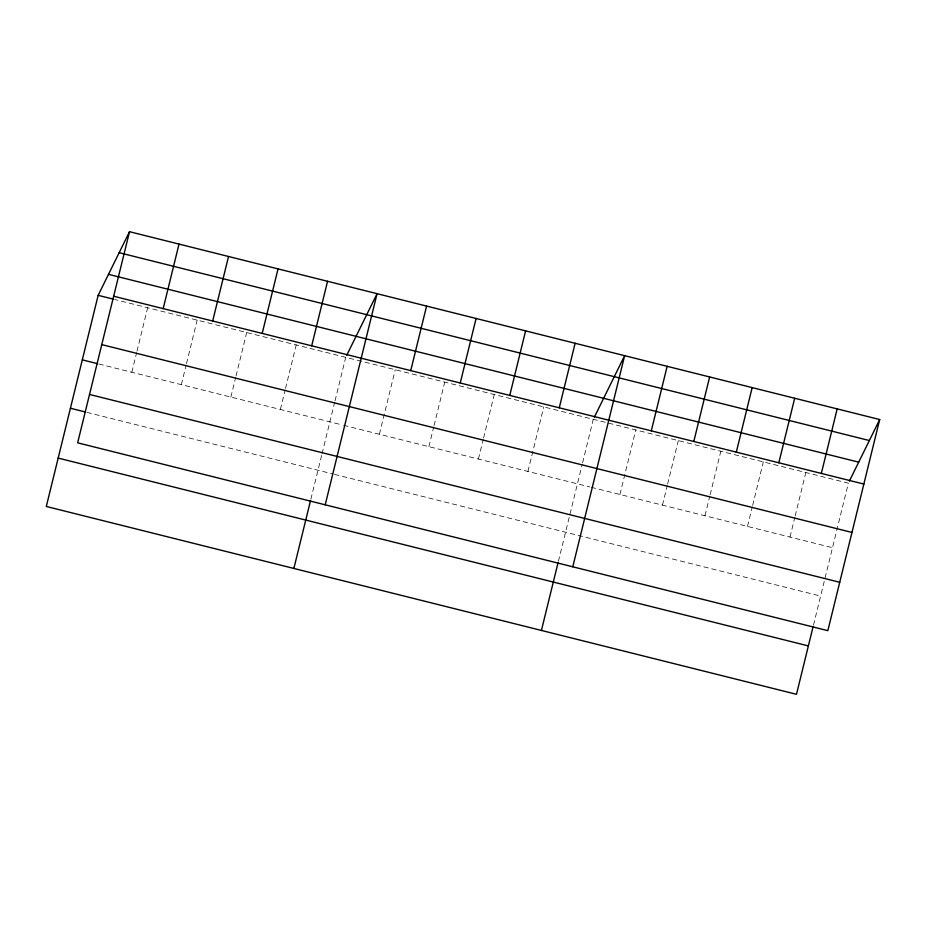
<?xml version="1.0" encoding="UTF-8"?>
<svg xmlns="http://www.w3.org/2000/svg" width="926" height="926" viewBox="0 0 926 926"><rect width="100%" height="100%" fill="white"/><g stroke="black" fill="none" stroke-linecap="round" stroke-linejoin="round"><path stroke-width="0.69" stroke-dasharray="4.63 3.47" d="M131.816 372.264L136.643 352.621M136.99 351.22L147.674 307.733M181.334 384.66L186.161 365.018M186.496 363.617L197.18 320.13M230.852 397.057L235.667 377.414M236.014 376.014L246.698 332.527M280.358 409.454L285.185 389.811M285.532 388.411L296.204 344.923M310.847 499.311L321.727 455.025M322.063 453.647L334.691 402.208M335.038 400.808L345.722 357.32M379.382 434.248L395.24 369.717M428.9 446.645L433.715 427.013M434.062 425.601L444.746 382.114M478.406 459.041L483.233 439.41M483.58 437.998L494.264 394.511M527.924 471.438L543.77 406.908M558.413 561.295L582.257 464.204M582.604 462.792L593.288 419.304M619.945 494.484L635.792 429.953M662.46 505.121L667.276 485.49M667.623 484.09L678.307 440.591M704.964 515.77L709.791 496.128M710.138 494.727L720.822 451.24M747.479 526.419L752.306 506.777M752.641 505.376L763.325 461.889M789.994 537.057L794.809 517.414M795.156 516.014L805.84 472.526M813.479 625.154L848.355 483.175L114.662 299.468M98.816 363.999L342.25 424.953M343.627 425.3L589.781 486.926M591.147 487.273L832.497 547.706M86.928 412.383L333.117 474.019M334.494 474.367L820.621 596.078"/><path stroke-width="1.39" d="M129.513 231.697L77.645 442.825L827.844 630.664L879.7 419.536L129.513 231.697L98.156 295.336L46.3 506.464L796.487 694.303L813.132 626.543M163.173 308.624L179.019 244.094M212.679 321.021L228.537 256.49M262.197 333.418L278.043 268.887M311.703 345.815L327.561 281.284M293.866 568.448L310.511 500.688M325.211 504.809L377.067 293.681L346.752 355.225M410.739 370.608L426.585 306.078M460.245 383.005L476.091 318.475M509.763 395.402L525.609 330.871M559.269 407.799L575.127 343.268M541.421 630.444L558.065 562.672M572.777 566.805L624.633 355.665L594.318 417.209M651.291 430.845L667.148 366.314M693.805 441.482L709.652 376.951M736.32 452.131L752.167 387.6M778.824 462.78L794.682 398.249M821.339 473.417L837.185 408.887M849.385 481.069L879.7 419.536M119.165 252.694L869.352 440.533M108.504 274.339L858.691 462.167M113.655 296.227L863.854 484.066M98.156 295.336L113.285 299.121M101.779 344.611L851.966 532.438M82.31 359.867L97.438 363.652M89.533 394.453L839.72 582.28M70.422 408.25L85.551 412.035M58.188 458.092L808.375 645.92"/></g></svg>
